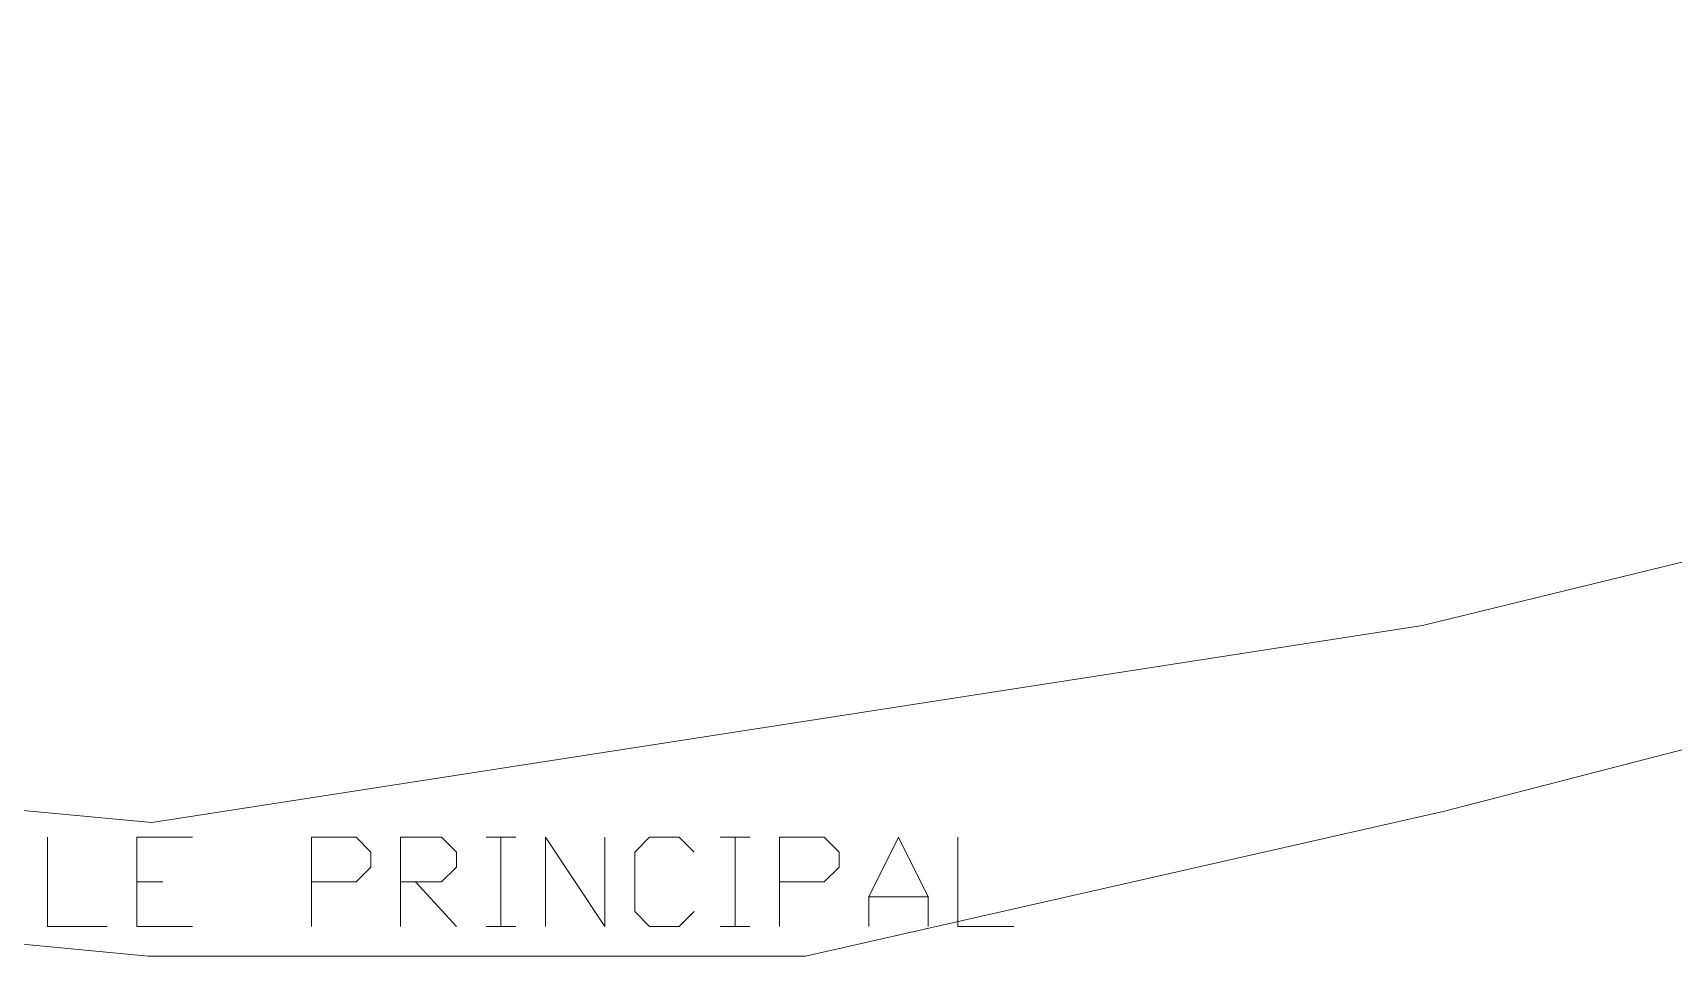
# Model space of a CAD drawing. Header units: millimetres. Extents: x 2364 to 2508, y 1551 to 1771.
# Drawn here: x 2388.24 to 2400.71, y 1626.38 to 1633.39 of the extents above; entities that cross this region are included whole.
import ezdxf

# ---------------------------------------------------------------- set-up
doc = ezdxf.new("R2010")
doc.units = ezdxf.units.MM
doc.layers.add('PDF_CVL_CUADCON_TIT', color=7, linetype='Continuous')
doc.layers.add('PDF_outline', color=7, linetype='Continuous')

msp = doc.modelspace()

# ---------------------------------------------------------------- linework, layer by layer
at = {"layer": 'PDF_CVL_CUADCON_TIT', "lineweight": 9}
for points in [[(2398.803, 1628.891), (2389.145, 1627.394)], [(2398.972, 1627.479), (2394.115, 1626.377), (2389.117, 1626.377)], [(2388.354, 1627.281), (2388.354, 1626.603), (2388.806, 1626.603)], [(2389.456, 1626.603), (2389.032, 1626.603), (2389.032, 1627.281), (2389.456, 1627.281)], [(2390.359, 1626.603), (2390.359, 1627.281), (2390.698, 1627.281), (2390.811, 1627.168), (2390.811, 1627.055), (2390.698, 1626.942), (2390.359, 1626.942)], [(2391.037, 1626.603), (2391.037, 1627.281), (2391.348, 1627.281), (2391.461, 1627.168), (2391.461, 1627.055), (2391.348, 1626.942), (2391.037, 1626.942)], [(2391.686, 1627.281), (2391.912, 1627.281)], [(2391.799, 1627.281), (2391.799, 1626.603)], [(2392.138, 1626.603), (2392.138, 1627.281), (2392.59, 1626.603), (2392.59, 1627.281)], [(2393.268, 1626.716), (2393.155, 1626.603), (2392.929, 1626.603), (2392.816, 1626.716), (2392.816, 1627.168), (2392.929, 1627.281), (2393.155, 1627.281), (2393.268, 1627.168)], [(2393.466, 1627.281), (2393.691, 1627.281)], [(2393.579, 1627.281), (2393.579, 1626.603)], [(2393.917, 1626.603), (2393.917, 1627.281), (2394.256, 1627.281), (2394.369, 1627.168), (2394.369, 1627.055), (2394.256, 1626.942), (2393.917, 1626.942)], [(2394.595, 1626.603), (2394.595, 1626.829), (2394.821, 1627.281), (2395.047, 1626.829), (2395.047, 1626.603)], [(2395.273, 1627.281), (2395.273, 1626.603), (2395.697, 1626.603)], [(2389.032, 1626.942), (2389.23, 1626.942)], [(2391.15, 1626.942), (2391.461, 1626.603)], [(2394.595, 1626.829), (2395.047, 1626.829)], [(2391.686, 1626.603), (2391.912, 1626.603)], [(2393.466, 1626.603), (2393.691, 1626.603)]]:
    msp.add_lwpolyline(points, dxfattribs=at)
at = {"layer": 'PDF_outline', "lineweight": 9}
for points in [[(2398.803, 1628.891), (2403.547, 1630.048), (2405.072, 1630.246), (2406.682, 1630.811), (2411.878, 1633.211), (2418.684, 1636.402)], [(2414.758, 1633.296), (2412.499, 1632.166), (2407.077, 1629.907), (2407.049, 1629.879), (2405.439, 1629.314), (2403.971, 1628.778), (2403.886, 1628.749), (2398.972, 1627.479)], [(2378.555, 1630.19), (2379.826, 1629.738), (2379.882, 1629.71), (2380.814, 1629.173), (2381.153, 1629.173), (2383.977, 1627.874), (2389.145, 1627.394)], [(2389.117, 1626.377), (2383.779, 1626.886), (2383.638, 1626.942), (2380.955, 1628.156), (2378.696, 1627.027)]]:
    msp.add_lwpolyline(points, dxfattribs=at)

doc.saveas('drawing.dxf')
